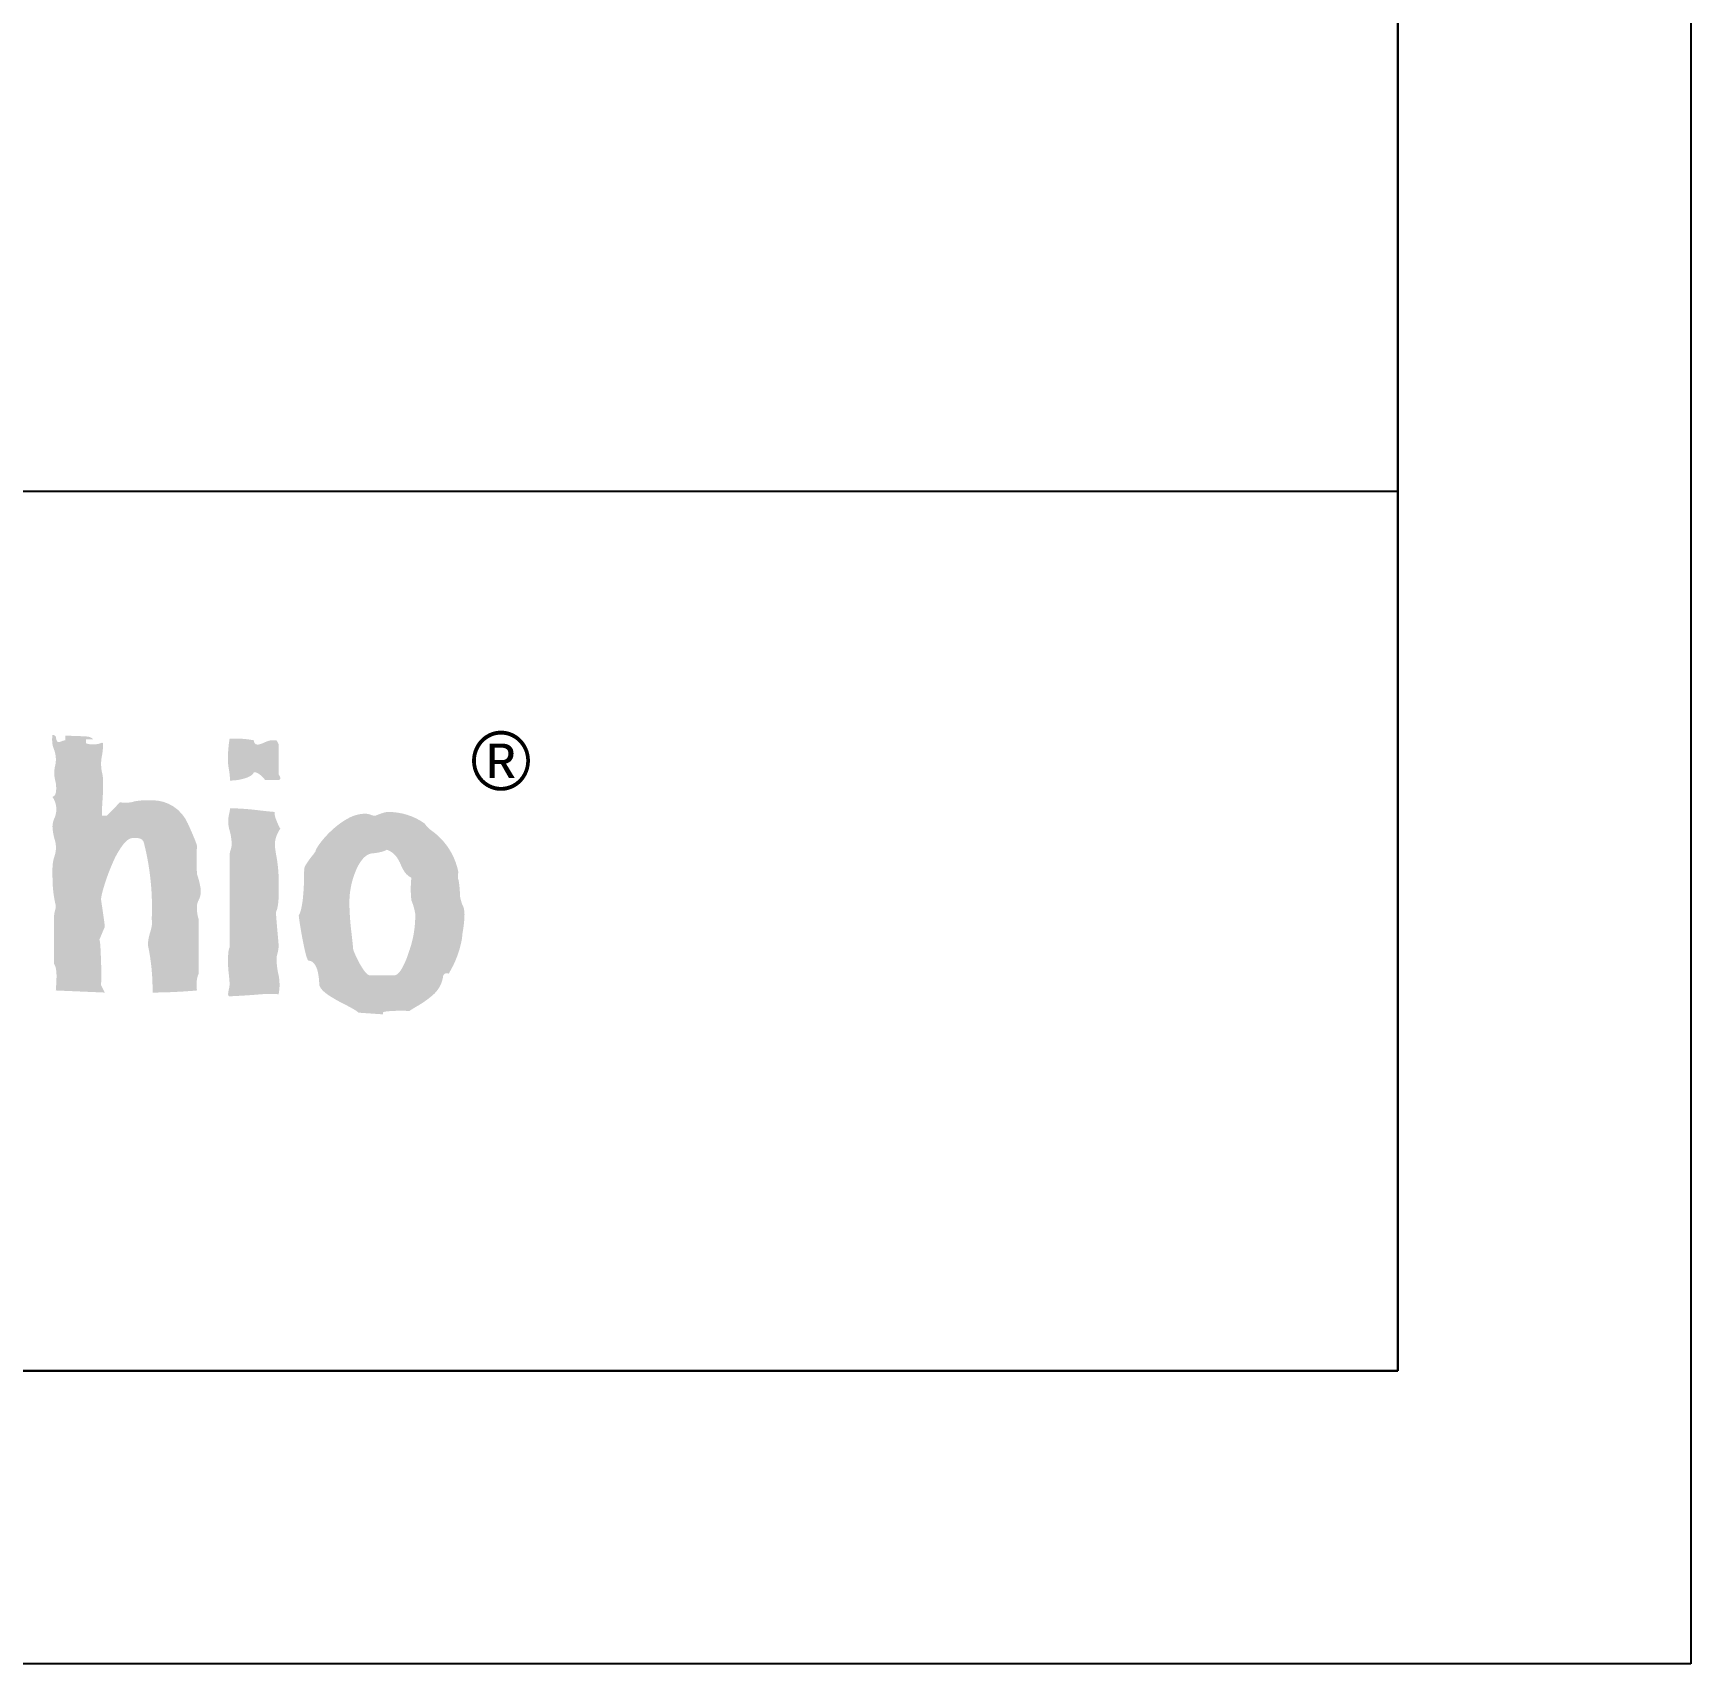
# Model space of a CAD drawing. Header units: millimetres. Extents: x 0 to 588, y 0 to 832.
# Drawn here: x 508.8 to 588, y 0 to 77.9 of the extents above; entities that cross this region are included whole.
import ezdxf

# ---------------------------------------------------------------- set-up
doc = ezdxf.new("R2010")
doc.units = ezdxf.units.MM
doc.styles.add('Размер', font='ARIAL.TTF')

msp = doc.modelspace()

# ---------------------------------------------------------------- hatches: boundary and pattern name
h = msp.add_hatch(color=256)
edge = h.paths.add_edge_path()
edge.add_arc((492.6279532018741, 33.12434381111962), 19.38121333084896, 1.22370411008077, 3.533536619072359)
edge.add_arc((509.5062166545138, 34.17851629361246), 2.470094415138275, 3.257171695292506, 8.15774973453502)
edge.add_arc((511.4862599157093, 34.46345146216186), 0.4696561714946897, 8.02529521683931, 15.50431147735637)
edge.add_arc((511.8121169792173, 34.5532487917269), 0.1316543893960405, 15.75477141389055, 24.4301822176528)
edge.add_line((511.9319838139379, 34.60769895408441), (511.9247070906893, 34.61887609808753))
edge.add_line((511.9247070906929, 34.61887609808764), (512.1849792954561, 35.23942135311222))
edge.add_line((512.1849792954524, 35.23942135311222), (512.1862130044644, 35.25077251698383))
edge.add_arc((511.5237850110896, 35.21406942806345), 0.6634440165864828, 3.171339553684729, 6.540608179894303)
edge.add_arc((506.7692179347903, 34.6988941569507), 5.445828961363174, 6.227520794125184, 7.761329844591565)
edge.add_arc((477.0742314325614, 30.7385480705226), 35.40372312794255, 7.621910683550972, 8.35419108095037)
edge.add_arc((406.7049583922305, 20.5929560303266), 106.5005311124226, 8.25403950549568, 8.611834811108153)
edge.add_arc((513.1605684056956, 36.48488407972764), 1.157149777730742, 164.4734823277147, 177.2550437092648, ccw=False)
edge.add_arc((517.976705716195, 35.39988920995381), 6.09284618118397, 162.6954299463769, 166.7667803891907, ccw=False)
edge.add_arc((521.1482229471364, 34.47081321176222), 9.397334818381665, 156.1304902622332, 163.0389856428881, ccw=False)
edge.add_arc((516.1768946073023, 36.80628152272254), 3.908117115136493, 142.2865154590676, 157.9493320146692, ccw=False)
edge.add_arc((513.8101251596888, 38.64557348972448), 0.9107236664116528, 118.98797466949, 142.7421398584912, ccw=False)
edge.add_arc((513.5558256363618, 39.03001087550797), 0.4526523251219189, 88.47821818098669, 114.40947999583969, ccw=False)
edge.add_arc((513.6067283247464, 37.49638545655898), 1.986498644199392, 86.35696264587989, 91.12151820020881, ccw=False)
edge.add_arc((513.7042183939445, 38.96457930537724), 0.5150926268367988, 69.99673560074672, 86.80232474683282, ccw=False)
edge.add_arc((513.7816160902291, 39.18980320441915), 0.2770136685093515, 39.248685786650015, 69.10428783286028, ccw=False)
edge.add_arc((513.6942067858397, 39.13934852824741), 0.3769756579013475, 9.513248073205375, 36.78110938035081, ccw=False)
edge.add_arc((501.8800330973388, 36.16251557472128), 12.55922373322198, -2.5667157964686, 14.003698575768794, ccw=False)
edge.add_arc((513.5044090470399, 35.4334758909331), 0.9371755181255773, -9.629046126905394, 10.240053949638593, ccw=False)
edge.add_arc((512.0138243076069, 35.72202360805818), 2.455276604605019, 342.1825020862818, 349.55056869118835, ccw=False)
edge.add_arc((516.2657603210607, 34.32327605041348), 2.020948825494431, 161.3142262476591, 177.8523904963533)
edge.add_line((514.2462310100962, 34.39900924936228), (514.2462310108638, 34.35898962509236))
edge.add_arc((504.2251134202049, 32.24066494165595), 10.24256302056679, -0.8006325911624117, 11.935819624032092, ccw=False)
edge.add_arc((514.3257371454454, 57.53303759244), 25.4358847106526, 270.3174754543559, 275.101977232885)
edge.add_arc((518.5792000300823, 32.47343144034232), 2.010449606574777, 175.3736103033597, 187.8762976083287, ccw=False)
edge.add_arc((517.7089565342865, 32.5397871963097), 1.137696602358388, 156.2317498284348, 175.1695181015758, ccw=False)
edge.add_line((516.667755776765, 32.99832240930698), (516.6677557772416, 35.60008013301263))
edge.add_arc((518.00358697569, 36.05725296160381), 1.411896591805554, 181.5017831341187, 198.8929197452475, ccw=False)
edge.add_arc((518.0475873359353, 36.14917736431084), 1.461111331483127, 174.3171780766592, 185.0623246053883, ccw=False)
edge.add_arc((517.2770908044583, 36.17798934181474), 0.69318653373845, 150.7968874527772, 170.377576297382, ccw=False)
edge.add_arc((515.9285815563269, 36.90591953417606), 0.8393862055007698, 332.3356447335794, 359.6219005912468)
edge.add_line((516.7679494851579, 36.90038039800856), (516.7679494855181, 37.04078659644142))
edge.add_arc((512.6220957677758, 36.38621449960192), 4.197209510959693, 8.972136005319408, 19.12200665871281)
edge.add_arc((530.188470803532, 38.4315890806829), 13.61726914794829, 177.1778887589776, 182.822111317663, ccw=False)
edge.add_arc((516.4401837311523, 39.09439106769275), 0.147730858089938, 2.967226268177935, 17.44280967198927)
edge.add_arc((515.6583211372015, 38.88966653771342), 0.9558059732293565, 15.10097070642028, 19.16137836001151)
edge.add_arc((512.6924501714964, 37.8608173527507), 4.095060757979539, 19.1384451564119, 22.33677138456115)
edge.add_arc((498.8588863869406, 32.20872102621797), 19.03873812846802, 22.24815229994602, 24.75993391670704)
edge.add_arc((514.458399909159, 39.43714998102223), 1.846141952324017, 23.81084966360736, 90.37462431130497)
edge.add_arc((514.3427600278153, 26.53766029473184), 14.74595589288454, 89.59757636282322, 91.12349182583995)
edge.add_arc((514.078965981196, 39.75071522980431), 1.530275892935829, 90.94863943606184, 95.10855239673849)
edge.add_arc((513.9752934372043, 40.91560250119937), 0.3607847911700608, 95.18228585372353, 100.789685244148)
edge.add_arc((513.9220942780373, 41.18351115163671), 0.0876786566573713, 99.41402056597546, 114.2013975236277)
edge.add_arc((513.9130933326885, 39.86412380938998), 1.399619276119606, 91.10300513647087, 109.5022707611071)
edge.add_arc((513.1755855267363, 43.60391100337574), 2.43550709531973, 263.6291254351464, 276.3708745691936, ccw=False)
edge.add_line((512.9053325236816, 41.18344449344579), (512.2847872698037, 40.54274477827266))
edge.add_line((512.2847872697964, 40.54274477827266), (512.0447659586423, 40.54274477827266))
edge.add_arc((524.071744144974, 40.42148305832234), 12.02758947998111, 175.8432822564212, 179.4223362470913, ccw=False)
edge.add_arc((501.0375630803208, 42.10509900390605), 11.06804126001055, 355.7937956457887, 359.3722519271528)
edge.add_line((512.1049400438749, 41.98383697333338), (512.1049400438749, 42.20370382318947))
edge.add_arc((510.3396045976403, 42.1753659250287), 1.765562877437018, 0.9196566748034772, 12.48330999013577)
edge.add_arc((513.9497381902181, 43.01719990039555), 1.941635730695558, 171.2359799008876, 193.7104773661906, ccw=False)
edge.add_arc((508.6345241662636, 44.03001228309574), 3.471102898177036, 348.0794415787047, 358.8568511313997)
edge.add_arc((511.9817606180293, 43.96487056100011), 0.1232440846517757, 358.0897909704232, 373.3536617396165)
edge.add_arc((512.0523347932174, 43.98088669236597), 0.05088396997604614, 14.16079486889411, 39.06686232788325)
edge.add_arc((512.0623012995345, 43.9873199405846), 0.0391126161657554, 40.95151560896333, 68.98186833264845)
edge.add_arc((512.0560118403989, 43.96773259905456), 0.05966371740017549, 70.09038670590688, 89.98706507825712)
edge.add_arc((512.0597236180909, 43.85576751162432), 0.171668644804939, 91.23443535761832, 108.7309166594639)
edge.add_arc((512.2793012010222, 43.14083481393607), 0.9195026407151512, 107.3827431407032, 111.341625479229)
edge.add_arc((511.597444993047, 44.88684440566135), 0.9549246005712544, 287.31452589452954, 291.322277800211, ccw=False)
edge.add_arc((511.8182181871014, 44.16625464582319), 0.2013160906344555, 271.9017799911999, 288.36499880272976, ccw=False)
edge.add_arc((511.6043066918535, 46.00731059758243), 2.054140121273824, 267.77505386452475, 276.1648348121748, ccw=False)
edge.add_arc((511.5461882789239, 44.66342017452541), 0.7090310780958039, 248.3318948404598, 268.2519030546447, ccw=False)
edge.add_line((511.2843931027999, 44.00449047003337), (511.2843931027962, 44.18530202422539))
edge.add_line((511.2843931027999, 44.18530202422551), (511.6444732859088, 44.18530202422551))
edge.add_arc((511.2966289224385, 43.85022028310186), 0.482985998172288, 43.92937276743119, 79.50715649685337)
edge.add_arc((519.6897995018951, 199.9631686389795), 155.8594743529941, 266.9009480396926, 266.9454592380915, ccw=False)
edge.add_arc((510.1620331298034, 26.54456525732087), 17.82114608796902, 86.45589885797125, 89.54493243273959)
edge.add_line((510.3035748000764, 44.36514925011716), (510.3035748000764, 44.1448966689145))
edge.add_arc((510.3086437460768, 43.76297349273364), 0.3819568126340646, 90.76039418113857, 106.7873410961112)
edge.add_arc((510.4909166729883, 43.17321444714173), 0.9992351150412841, 107.0264876134529, 112.7233881356074)
edge.add_arc((509.8820476424514, 44.5977106970123), 0.5500050735790093, 283.9717207308621, 293.9059222115052, ccw=False)
edge.add_arc((509.9838379983883, 44.20100749190158), 0.1404937471703024, 266.71847291522636, 282.74911685830205, ccw=False)
edge.add_arc((509.9819173267604, 44.14672644139932), 0.08619996611389454, 241.54991231587212, 265.9277116154976, ccw=False)
edge.add_arc((509.9920104562987, 44.15894883862779), 0.1018003371627027, 216.4177110320663, 239.8321705247074, ccw=False)
edge.add_arc((510.0784395492954, 44.221350030454), 0.2083991685370256, 200.7746621610702, 216.1165827133802, ccw=False)
edge.add_arc((510.5721420237712, 44.39538077616157), 0.7318349948614912, 185.5084850580348, 199.8040204552652, ccw=False)
edge.add_arc((509.6886905669705, 44.21523560293269), 0.1900012638367338, 35.33708281645668, 91.53281642508819)
edge.add_arc((511.2002016333061, 44.18510926027807), 1.532475806231091, 171.7439309447741, 188.2560765263624)
edge.add_arc((510.3237930205576, 44.05773333779211), 0.6468593080061117, 188.2378597552813, 197.9925042205833)
edge.add_arc((513.1227866512306, 44.91891650234311), 3.575276437965551, 197.263006759294, 199.4709211906221)
edge.add_arc((508.5245420939934, 43.23415690953402), 1.322748934715544, -11.648693888979494, 21.883624201505086, ccw=False)
edge.add_arc((511.2129151504739, 42.59053209818228), 1.442868048998327, 164.8722575185454, 192.9037447875747)
edge.add_arc((508.359292167497, 41.85744376226353), 1.504388406421355, -6.414719878577273, 15.849906447903777, ccw=False)
edge.add_arc((509.475689938168, 41.73360571516241), 0.3811480538600479, 327.1551069774533, 353.33484489154745, ccw=False)
edge.add_arc((509.6130006017554, 41.65547774359436), 0.2235881955730658, 288.40868373405124, 324.89071696471626, ccw=False)
edge.add_arc((508.8436251932396, 40.85304702295252), 1.02664819158655, -22.222553568024523, 35.09698790133672, ccw=False)
edge.add_arc((510.7378219181517, 39.99485040036961), 1.054318818786845, 153.5316828903846, 178.287166623071)
edge.add_arc((512.2735500660599, 40.15172313701623), 2.592608368991202, 182.7714729387991, 197.9819802982337)
edge.add_arc((508.590792722556, 39.02366148963915), 1.260137428547865, -19.212308870498987, 15.07201088521208, ccw=False)
edge.add_arc((511.5516538873342, 38.0116022028858), 1.86895141723967, 161.3590120222557, 173.7344414354029)
edge.add_arc((515.2863843553239, 37.8303718523224), 5.60576842570314, 176.0598016612728, 182.4472673949861)
edge.add_arc((515.4519679214752, 37.58084145469616), 5.76624817563805, 179.8989991991602, 193.4422039630852)
edge.add_arc((508.854679261334, 36.28336811834151), 0.9899405819075583, 343.0608479942245, 357.5119689114367, ccw=False)
edge.add_arc((510.6308703088287, 35.73743667944359), 0.8682632318910847, 162.7479120552259, 177.1949643100396)
edge.add_line((509.7636473951204, 35.77992735828298), (509.7636473958989, 33.45830700107467))
edge.add_arc((509.3305319707031, 33.1644684844315), 0.523383268169978, 9.263627040029917, 34.15414744478062, ccw=False)
edge.add_arc((508.2233761657915, 32.93399177110257), 1.653934438467558, 1.0051675952607866, 10.969791918754424, ccw=False)
edge.add_arc((503.9684831550655, 32.87838308396158), 5.909178893661806, -5.1055024444045785, 0.8205378324403796, ccw=False)
edge.add_arc((520.8927507364785, 31.5229362630489), 11.06966277225106, 175.7020759346266, 176.5041125826233)
edge.add_line((509.8436866384761, 32.19792992926659), (512.1849792899773, 32.0975433546248))
edge.add_line((512.18497928997, 32.09754335462492), (512.0047463338485, 32.45781640313794))
edge.add_arc((502.386991811996, 32.99803309121626), 9.632914206643393, 356.7851490560597, 363.2148511816356)
h = msp.add_hatch(color=256)
edge = h.paths.add_edge_path()
edge.add_arc((518.5077739663245, 40.23691799040239), 3.989259034210945, 78.4142415960236, 91.42924773859022)
edge.add_line((518.4082719051546, 44.22493591687373), (518.1482889981305, 44.22493591687373))
edge.add_arc((523.8316588109881, 43.26595371297435), 5.76370881439311, 170.4224245002263, 179.4156532780532)
edge.add_line((518.0682497500745, 43.32473545909443), (518.0682497501473, 43.1443096362184))
edge.add_arc((520.4202332579696, 43.23054347034622), 2.35356382858201, 182.0997692262372, 191.0201505390394)
edge.add_arc((514.5743009701289, 42.13097575037239), 3.594959349301205, 1.4820463813558717, 10.411587455698509, ccw=False)
edge.add_arc((518.1703574060737, 44.63310306318306), 2.409149443573017, 269.9453077236946, 286.78800246087)
edge.add_arc((518.5534175870487, 43.44742754566244), 1.163620848736624, 285.5926870639711, 301.1917781973298)
edge.add_arc((518.9033078664177, 42.86085863035839), 0.4806583475313089, 301.7254439077831, 316.8884863713558)
edge.add_arc((519.073184082037, 42.70257662019424), 0.2484719042906291, 316.7623364006656, 341.6010338632917)
edge.add_arc((519.2884421375345, 42.16939673219304), 0.4552166113776027, 52.72121757112728, 87.41733629431212, ccw=False)
edge.add_arc((518.7805248831062, 41.46971878021861), 1.319737340318208, 35.90788816487827, 53.57399407427789, ccw=False)
edge.add_line((519.8494605326739, 42.2437234471945), (520.4897745165397, 42.24372344721485))
edge.add_arc((520.4874534056396, 42.32475550846573), 0.08106529779378777, 271.6407518425557, 353.6935017435607)
edge.add_arc((520.395642209154, 42.33902794113089), 0.1739370330587737, 352.3425266999544, 381.6027765300138)
edge.add_arc((520.1441620825788, 42.22577815439286), 0.4496275955924356, 23.22231779678151, 35.41211650276385)
edge.add_arc((521.1097918455341, 42.83935625438016), 0.6954529831177791, 206.9338360874861, 210.5067633025523, ccw=False)
edge.add_line((520.4897745165615, 42.52434297927823), (520.4897745165542, 43.96504944302285))
edge.add_line((520.4897745165506, 43.96504944302285), (520.389387941668, 44.14489666891461))
edge.add_line((520.3893879416753, 44.1448966689145), (520.1695210917894, 44.1448966689145))
edge.add_arc((520.1786654993373, 43.52523118323722), 0.6197329540448514, 90.84545281891053, 108.9971993634625)
edge.add_arc((520.5542729315782, 42.45901870899388), 1.750160704196162, 109.2615299666681, 115.516248480319)
edge.add_arc((519.3322560703198, 44.95283769880768), 1.027221039760964, 282.84973489425306, 297.1100252314666, ccw=False)
edge.add_arc((519.4950751610374, 44.237736972123), 0.2938188273980042, 252.6767257801872, 282.90690637413144, ccw=False)
edge.add_arc((519.454355186215, 44.08611491395266), 0.1370931287459186, 208.2775752992181, 250.05349655422611, ccw=False)
edge.add_arc((519.5701380868338, 44.13264552380565), 0.2614707299887791, 177.3144374566531, 205.2360354357353, ccw=False)
h = msp.add_hatch(color=256)
edge = h.paths.add_edge_path()
edge.add_arc((520.6246444759342, -11.5474883398216), 43.53528529511355, 92.93481019693797, 93.26083405099052, ccw=False)
edge.add_arc((516.7498354719025, 65.6092191123854), 33.71871170635366, 272.7977269954072, 274.9667671409225)
edge.add_arc((520.0794528296717, 26.69507143568035), 5.337841091260735, 85.59130449613667, 94.4086955052889, ccw=False)
edge.add_arc((518.2100826851599, 32.46782562300359), 2.323818381300945, 348.8165407843937, 373.1914606680609)
edge.add_arc((524.0448483893413, 33.77502777500627), 3.655769191905315, 180.7886483088794, 192.2695797760387, ccw=False)
edge.add_arc((521.3045752922333, 33.6748720657182), 0.9165058102520485, 162.8386504531087, 176.8828529319703, ccw=False)
edge.add_arc((518.7645637452295, 34.4145127842537), 1.729188060963918, 344.2554513137704, 354.1564618700087)
edge.add_arc((519.3285801156851, 34.33849156956853), 1.160505396216704, 355.0551766540753, 364.2312397680483)
edge.add_arc((490.6969654120292, 32.03809992192691), 29.88436100861845, 4.579462520047161, 5.394772294879819)
edge.add_arc((564.0197301154037, 38.98040049746191), 43.766325210242, 184.2420765452085, 185.4182431818167, ccw=False)
edge.add_arc((522.7539145827939, 35.97792359232983), 2.392173764518779, 179.3820010569481, 185.6362995972416, ccw=False)
edge.add_line((520.3618799700378, 36.0037253565315), (520.3734941530272, 36.02053759812259))
edge.add_line((520.3734941530272, 36.02053759812259), (520.377985803985, 36.00671514328712))
edge.add_arc((519.6658268574463, 35.80887244485632), 0.739129284000648, 11.78044988146928, 15.525662219434423, ccw=False)
edge.add_arc((517.5278885697187, 36.72571720601115), 2.96223678231325, 345.014831028724, 359.1181722081511)
edge.add_line((520.4897745165506, 36.68012781676509), (520.4897745165506, 37.62073362983494))
edge.add_arc((513.6680928922358, 37.39042927211995), 6.82556812878837, 1.933607948613289, 10.80820403352498)
edge.add_arc((525.1804432919341, 39.55668789409674), 4.88887717823113, 185.0595782717972, 190.4450284954146, ccw=False)
edge.add_arc((521.3192426544917, 39.17340919108676), 1.009762945853464, 167.9879923883069, 182.7177646947055, ccw=False)
edge.add_arc((521.7475757506106, 39.07901020102429), 1.448366777927847, 144.4063786419393, 167.8618481314074, ccw=False)
edge.add_arc((523.432440131244, 41.50054358598129), 3.269007272291238, 199.0201130618013, 208.8736427997542, ccw=False)
edge.add_arc((521.1796058972902, 40.71989713236394), 0.8847638202863193, 187.3757305362741, 198.7722387474843, ccw=False)
edge.add_arc((520.5724613080672, 40.64821888385188), 0.2735272082386882, 164.138427368696, 188.8122916414117, ccw=False)
edge.add_arc((522.7490856258298, 67.86074126981248), 27.24721134248277, 263.3971517943315, 264.86281014753894, ccw=False)
edge.add_arc((517.9122712347778, 27.78113090956901), 13.12418688980357, 82.54094060729565, 88.883251618813)
edge.add_arc((517.0486443326115, 40.94238053004517), 1.120112044321792, 343.2597423991692, 357.9762395439741, ccw=False)
edge.add_arc((519.5683829370753, 40.27790200176821), 1.486925999501431, 166.7086368699874, 196.5176888842057)
edge.add_arc((515.5430068007443, 39.10009400403794), 2.707238110842613, 2.5322457597026755, 16.194770415714117, ccw=False)
edge.add_arc((517.3094746294335, 39.22021706560474), 0.9381268438518583, 341.76926837752455, 359.9686782581348, ccw=False)
edge.add_arc((519.072897456728, 38.61723067579874), 0.9256600128929589, 160.4667057311621, 177.2687034824111)
edge.add_line((518.1482889981232, 38.66134028648514), (518.1482889980832, 34.25918164727182))
edge.add_arc((518.407212740454, 34.11183105258237), 0.2979155956246644, 150.3562816360237, 165.0011576271613)
edge.add_arc((518.8947611149922, 33.97156394569754), 0.8052086090498701, 164.3386006171547, 171.785665289828)
edge.add_arc((520.7025654887254, 33.72294139669827), 2.630016571231957, 172.0519060504044, 178.6935786372257)
edge.add_arc((522.9868688460626, 33.60553590680502), 4.916836484213563, 177.9326836299694, 186.5231818285395)
edge.add_arc((510.6085872641777, 32.12695450012245), 7.54954326959974, 3.6478407066492764, 6.999581892750086, ccw=False)
edge.add_arc((517.2003896661115, 32.51404342119349), 0.9470463966816206, -11.614976920236586, 5.650237809534872, ccw=False)
edge.add_arc((519.544814259614, 31.91644846104168), 1.474051019823237, 163.9749757247025, 174.2216259374016)
edge.add_arc((518.4619418746877, 32.03561468277621), 0.3848013823942822, 175.6416946207217, 184.2976375307761)
edge.add_arc((518.2434595875491, 32.01751958344539), 0.1655858534284507, 183.719195543476, 200.34462430298)
edge.add_arc((518.1498454135251, 31.98315791856874), 0.065865912743177, 200.630240016007, 268.645971387814)
h = msp.add_hatch(color=256)
edge = h.paths.add_edge_path()
edge.add_arc((521.9273874048738, 33.33308295076415), 0.2854100623035886, 65.08872923836168, 89.49511407331022, ccw=False)
edge.add_arc((521.8619840252975, 33.21358428049564), 0.4214353159269957, 34.28421054480259, 63.867255960415605, ccw=False)
edge.add_arc((521.3780173443881, 32.89243843183351), 1.002241808109795, 12.162919252494305, 33.8686129496316, ccw=False)
edge.add_arc((519.5386712537654, 32.45958068512255), 2.891718049727592, -0.03495703809318229, 12.868411649568372, ccw=False)
edge.add_arc((523.0372397270146, 32.66451733583665), 0.6410876423658279, 198.8094768735245, 225.709884968563)
edge.add_arc((523.8590796534043, 33.45771170914668), 1.783082654040265, 224.6043529364503, 236.6134278085797)
edge.add_arc((526.8070393185551, 38.01204789422184), 7.208204762465435, 236.9687772820393, 243.8491152132362)
edge.add_arc((518.750697088042, 21.95098718331565), 10.7606014595144, 60.64114187379181, 63.034582367081384, ccw=False)
edge.add_arc((523.2463798676761, 29.87040187798118), 1.654556022701165, 49.93654261197628, 61.87297670550771, ccw=False)
edge.add_line((524.3113110929478, 31.13668664757415), (525.472362352946, 31.05674383238795))
edge.add_line((525.4723623529496, 31.05674383238795), (525.4752403583441, 31.14579747223604))
edge.add_line((525.4752403583404, 31.14579747223615), (525.4836618977931, 31.15433531495069))
edge.add_arc((525.5500645256686, 31.05697221189757), 0.1178511044710222, 106.8716672749336, 124.29438611785551, ccw=False)
edge.add_arc((525.7043202547209, 30.56424573304537), 0.6341555291064757, 96.47949854044361, 107.28841929580469, ccw=False)
edge.add_arc((526.0835450374177, 27.63277147500048), 3.58999366565873, 91.25121333133592, 97.21354929015678, ccw=False)
edge.add_arc((526.3231998839071, 24.75963900798376), 6.47009187521224, 86.36662561563031, 92.81758732951909, ccw=False)
edge.add_arc((535.1227072040963, 18.16192189210994), 15.5180983508128, 121.24671535001309, 122.7262555388709, ccw=False)
edge.add_arc((524.8644523566579, 35.41186907783697), 4.554275099756826, 299.0098476347545, 312.1987245853029)
edge.add_arc((526.9300147913598, 33.06956745121852), 1.432254890483293, 313.9241363770345, 353.9367281108683)
edge.add_arc((528.5647787587002, 32.79699267300157), 0.2429621499872515, 131.6841557919627, 150.0518838462119, ccw=False)
edge.add_arc((528.5072458171269, 32.8582527672537), 0.1589665845239056, 106.6916891561556, 130.8812978449782, ccw=False)
edge.add_arc((528.5124408285662, 32.826551346619), 0.190869029292505, 84.34344501488329, 105.4520686624032, ccw=False)
edge.add_arc((528.4947693387874, 32.65250338673934), 0.3658115262734838, 70.9699210657335, 84.27603826493691, ccw=False)
edge.add_arc((524.5175073053322, 35.51187978697999), 4.806205586341421, 328.4675312627792, 350.2616613714026)
edge.add_arc((531.7460577363561, 34.59500509477073), 2.493765641320576, 169.1469309613036, 177.6119074886022, ccw=False)
edge.add_arc((523.9062535910741, 35.98467530420453), 5.468606311096146, 350.3136650679908, 357.4529134997054)
edge.add_arc((527.738179043459, 35.80285955406578), 1.632426107851455, 357.8510677282028, 369.2374118698631)
edge.add_arc((528.704511494441, 35.97060806768127), 0.6517812440398999, 8.318584172886206, 32.46076503685742)
edge.add_arc((534.6677538300971, 37.99660751875774), 5.66686267667109, 194.5264181473739, 197.2046278269069, ccw=False)
edge.add_arc((529.841176871181, 36.76981946394221), 0.6872575586917844, 182.4615984164734, 196.4494779637626, ccw=False)
edge.add_arc((524.8232634748599, 36.68183436076788), 4.331684621675636, 0.7733815756203934, 5.217177245039447)
edge.add_arc((525.0096311399318, 36.77031045794865), 4.138655669116826, 4.231945095940516, 7.558646042747898)
edge.add_arc((528.0756565256886, 37.20220450564079), 1.042755776448402, 6.194010462331844, 16.66569858896808)
edge.add_arc((529.3308312921724, 37.58247080054855), 0.2687848162750515, 185.3549544011505, 197.5877028196042, ccw=False)
edge.add_arc((529.764930323741, 37.63068201223939), 0.7055283646655194, 179.5627269603891, 185.9630852827581, ccw=False)
edge.add_arc((531.0729176733946, 37.61292505479207), 2.013628146928221, 172.9275574527779, 179.3415202073724, ccw=False)
edge.add_arc((525.9526401391411, 37.2400828185971), 3.183088694068462, 11.24593961966614, 54.21910294801621)
edge.add_arc((528.282040281643, 40.56428167716513), 0.8773228634529803, 223.767352000833, 237.7394489015919, ccw=False)
edge.add_arc((529.340724264395, 41.6206195166742), 2.37275494923665, 217.3086765769759, 224.5041992299589, ccw=False)
edge.add_arc((525.7441205705798, 37.75071679936514), 2.972429342174015, 54.8953977197307, 90.6099051210973)
edge.add_arc((525.7459663845254, 39.88049780914002), 0.84314515857218, 92.27615342348454, 108.932933718656)
edge.add_arc((526.474527427599, 37.46249923547578), 3.368068806815502, 107.3097976778891, 113.8590144800649)
edge.add_arc((525.0795167885842, 40.81212781168722), 0.2713567370164663, 255.6207961814467, 276.9146772500533, ccw=False)
edge.add_arc((525.2444820507624, 41.43930473910143), 0.9198624103071497, 248.60564551544581, 255.3688184487251, ccw=False)
edge.add_arc((524.6007841910248, 39.83088177679883), 0.8126362056269729, 67.71630723982457, 87.836085046881)
edge.add_arc((524.6639810027152, 38.90898395476393), 1.734259326430523, 91.07421195615011, 120.2796501904035)
edge.add_arc((525.6033220551797, 37.13899348614359), 3.737297573898355, 119.0335392995708, 133.553626249288)
edge.add_arc((526.1503972788703, 36.45720791475753), 4.608943644780269, 132.6424733771208, 142.9248014788724)
edge.add_arc((524.2682382326127, 37.86422502345658), 2.259066836040856, 142.6178635195927, 149.9756958737388)
edge.add_arc((523.010308676239, 38.59305948205144), 0.8052514468698979, 150.0900872190469, 157.2121747739309)
edge.add_arc((522.4663210528449, 38.8151890385692), 0.2177694637409736, 155.6581566087324, 173.0411427522852)
edge.add_arc((520.7744756810605, 39.77559236582738), 1.746431664160643, 319.59760127015863, 327.66858458829955, ccw=False)
edge.add_arc((525.2280072753745, 36.08600800969725), 4.037125642112018, 140.6891162544926, 148.0949032148347)
edge.add_arc((522.3776098917476, 37.84863089073178), 0.6858573213878335, 147.2477504633903, 164.6655083540971)
edge.add_arc((521.9478643981818, 37.97527667749671), 0.2380709200729811, 166.7090167152008, 176.1501685800344)
edge.add_arc((523.1295648004159, 37.9458802520661), 1.419959459888291, 178.1685552164093, 181.2306925619338)
edge.add_arc((502.0741572260702, 37.97608623625854), 19.63586950116669, 359.2044760120802, 359.8228710920671, ccw=False)
edge.add_arc((509.7397997883525, 37.78699215512165), 11.96862576709349, 354.4647208189106, 359.6001170486114, ccw=False)
edge.add_arc((517.3229608113759, 37.04201130880676), 4.348976835542956, 347.9077742748239, 354.5970673329251, ccw=False)
edge.add_arc((520.4892225535475, 36.32183611333312), 1.102861585933803, 330.56959153126934, 350.0335400376015, ccw=False)
edge.add_arc((537.3449240713669, 37.76666142312888), 16.01884038542212, 187.1244448329804, 191.3136269103967)
edge.add_arc((530.5352622364587, 36.19410748192604), 9.03535156247149, 190.0066943174238, 194.5625217169268)
edge.add_arc((523.3116596034522, 34.29992927117701), 1.567643037245707, 193.9393643075422, 202.5754959990285)
edge.add_arc((522.1149709376039, 33.79950170552468), 0.2705500879177094, 202.0094700458572, 216.8065406131065)
edge.add_arc((521.951125207637, 33.67788860253779), 0.06650935010276167, 217.4882590392534, 236.5846093083169)
edge.add_arc((521.9279557229017, 33.64321113451433), 0.02480570376908313, 237.1447725711672, 274.5009904431976)
edge = h.paths.add_edge_path(flags=16)
edge.add_arc((524.6902987346837, 41.70640192120482), 2.974845850432044, 274.6575475939547, 284.3443961717495)
edge.add_arc((525.1722288687959, 39.81208592347241), 1.02019171101654, 284.4797958667252, 293.1660906348504)
edge.add_arc((525.4113332961313, 39.24797361842502), 0.4075069419724967, 293.4607266523806, 301.0205180559643)
edge.add_arc((525.538602666398, 39.03973660072222), 0.163473171966648, 300.4058315147119, 314.0238332751904)
edge.add_arc((525.3236943587942, 37.97209867694028), 1.005284954889105, 39.41500707510431, 70.92605466975408, ccw=False)
edge.add_arc((524.5775741028845, 37.49141485970904), 1.889690214273152, 22.029742985229518, 36.30943551432807, ccw=False)
edge.add_arc((528.203912120214, 38.97329180567613), 2.027765114897429, 202.4108766740578, 213.5796671231069)
edge.add_arc((527.2044673731868, 38.34131724477334), 0.8459758542630591, 215.3598110156011, 243.9485348146106)
edge.add_arc((531.7049596701615, 37.04078659679794), 4.901916899956349, 173.6694535278626, 186.3305464715392)
edge.add_arc((524.3768214328518, 35.44965468445878), 2.671385313390463, 9.264675450997686, 23.159293141692785, ccw=False)
edge.add_line((527.0133589586474, 35.87973533692855), (527.0133589586619, 35.55948191214554))
edge.add_arc((521.9438173828237, 35.76953735904817), 5.073891512438547, 339.3939530219236, 357.62731799109577, ccw=False)
edge.add_arc((523.1278812611015, 35.07223738524908), 3.727649303019852, 330.47652059283564, 343.02332908013346, ccw=False)
edge.add_arc((525.48830526711, 33.73096383150835), 1.012771961986124, 314.1170788312661, 330.699654144829, ccw=False)
edge.add_arc((525.9283560097681, 33.2859886659993), 0.3870338353964936, 296.7819553654021, 313.2048937619869, ccw=False)
edge.add_arc((526.0080399905198, 33.13110078178431), 0.2128600481008065, 271.14399176333944, 296.42013898298717, ccw=False)
edge.add_line((526.012289761871, 32.91828316145984), (524.8518170989189, 32.91828316145984))
edge.add_arc((524.8555482361551, 33.05705375144748), 0.1388207406356812, 244.9016523368806, 268.459854321893, ccw=False)
edge.add_arc((524.9206705538124, 33.19789684247951), 0.2939897252474635, 231.3358701379432, 245.0513954040672, ccw=False)
edge.add_arc((525.2391314474623, 33.58224875708254), 0.7931056701470055, 217.3418205212884, 230.7192125097012, ccw=False)
edge.add_arc((526.8281180401752, 34.80838295320711), 2.80015556521629, 207.6003271112727, 217.5665892649094, ccw=False)
edge.add_arc((528.9619160341097, 36.03134710291192), 5.258591795606407, 203.4371161974441, 208.6376609058227, ccw=False)
edge.add_arc((526.5348458642982, 34.9928463249903), 2.618736050531304, 200.0242844893197, 203.7111982078439, ccw=False)
edge.add_arc((524.7930387209378, 34.35848369107543), 0.7650080520766575, 195.9361000083292, 200.055211522559, ccw=False)
edge.add_arc((524.2937289130821, 34.21517713248465), 0.2455414978442511, 191.3883005452451, 195.7713550435168, ccw=False)
edge.add_line((524.0530217554258, 34.16669320301583), (524.0515210518931, 34.17914239930246))
edge.add_arc((497.8270120455597, 31.79919390790303), 26.33228109080319, 5.185549259497581, 6.684464533058432)
edge.add_arc((536.9041727683941, 36.56565280412758), 13.03538425672879, 181.0779020745687, 187.4994875095126, ccw=False)
edge.add_line((523.8710952290273, 36.32043336497145), (523.871095229031, 36.42024134288363))
edge.add_arc((527.7556738369419, 36.40469317790553), 3.884609723830598, 157.4226987441916, 179.770672815462, ccw=False)
edge.add_arc((526.1395077497398, 37.13916409193769), 2.111106019903087, 140.765568649422, 158.9885804719459, ccw=False)
edge.add_arc((525.2289367481969, 37.868160442727), 0.9447908522679452, 123.45341986052671, 140.0816848096544, ccw=False)
edge.add_arc((525.011694841465, 38.19395914946358), 0.5532117705901798, 98.29779627265629, 123.2822259872541, ccw=False)

# ---------------------------------------------------------------- linework, layer by layer
for p, q in [((587.9621258410514, 831.6336418506676), (587.9621258410514, 0.03364185066766368)), ((573.9621258410514, 817.6336418506676), (573.9621258410514, 14.03364185066766)), ((573.9621258410514, 56.03364185066766), (573.9621258410514, 817.6336418506676)), ((573.9621258410405, 56.03364185066766), (209.9621258410405, 56.03364185066766)), ((573.9621258410405, 14.03364185066766), (573.9621258410405, 56.03364185066766)), ((573.9621258410514, 14.03364185066766), (55.96212584105137, 14.03364185066766)), ((209.9621258410405, 14.03364185066766), (573.9621258410405, 14.03364185066766)), ((587.9621258410514, 0.03364185066766368), (-0.03787415894862534, 0.03364185066766368))]:
    msp.add_line(p, q)

# ---------------------------------------------------------------- texts
at = {"insert": (529.6738068301272, 44.56580726272364), "char_height": 7, "attachment_point": 1, "style": 'Размер'}
msp.add_mtext('{\\fArial|b0|i0|c0|p34;\\H0.4x;®}', dxfattribs=at)

doc.saveas('drawing.dxf')
